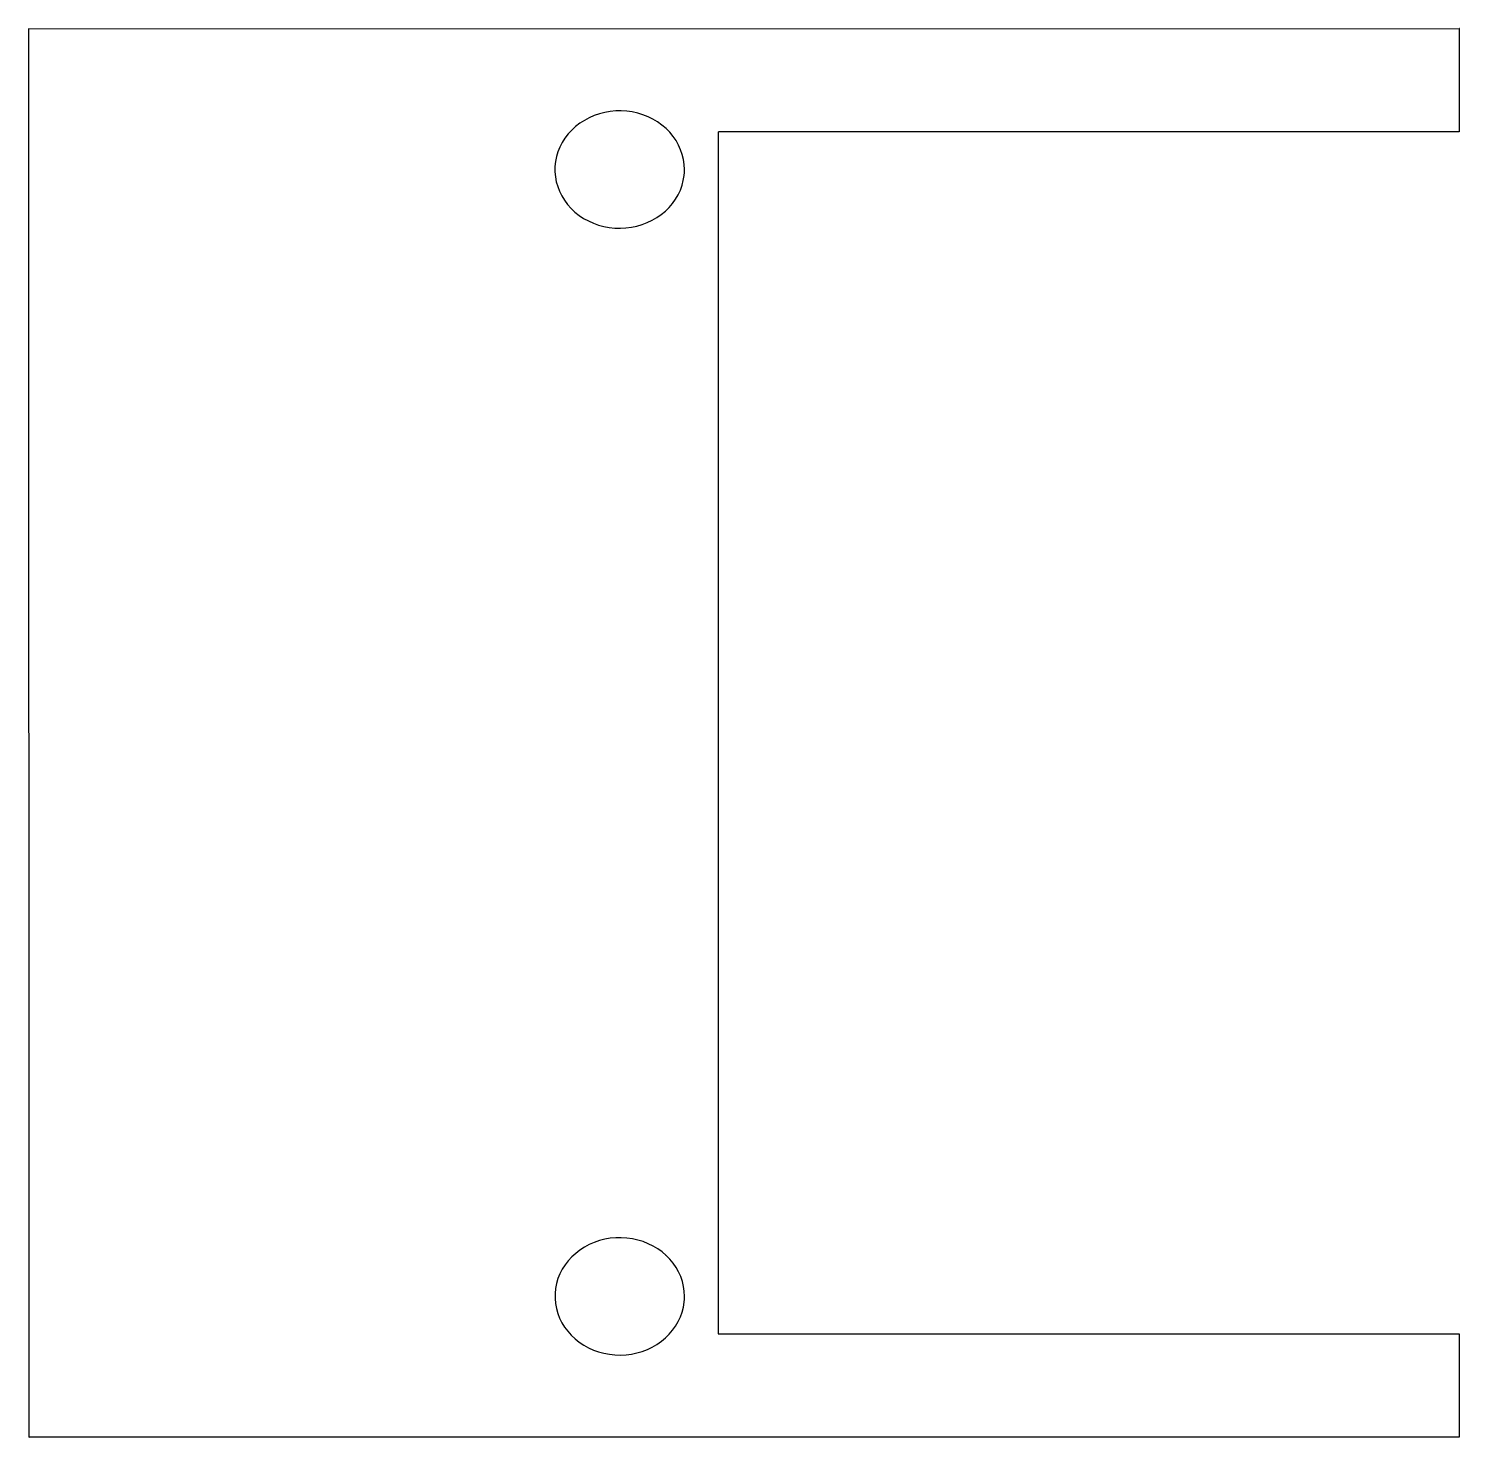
# Model space of a CAD drawing. Header units: millimetres. Extents: x 0 to 305, y 0 to 300.
import ezdxf

# ---------------------------------------------------------------- set-up
doc = ezdxf.new("R2010")
doc.units = ezdxf.units.MM

msp = doc.modelspace()

# ---------------------------------------------------------------- linework, layer by layer
for points in [[(0.02, 0), (0.02, 0), (0.02, 0), (0.02, 0), (0.02, 0), (0.02, 0), (0.02, 0), (0.02, 0), (0.02, 0), (0.02, 0), (0.02, 0), (0.02, 0.01), (0.02, 0.01), (0.02, 0.01), (0.02, 0.01), (0.02, 0.01), (0.02, 0.01), (0.02, 0.01), (0.02, 0.01), (0.02, 0.01), (0.02, 0.01), (0.02, 0.01), (0.02, 0.01), (0.02, 0.01), (0.02, 0.01), (0.02, 0.01), (0.02, 0.01), (0.02, 0.01), (0.02, 0.01), (0.1, 0.03), (0.08, 300.03), (0, 300.04), (0, 300.04), (0, 300.04), (0, 300.04), (0, 300.04), (0, 300.04), (0, 300.04), (0, 300.04), (0, 300.04), (0, 300.04), (0, 300.04), (0, 300.04), (0, 300.04), (0, 300.04), (0, 300.04), (0, 300.04), (0, 300.04), (0, 300.04), (0, 300.04), (0, 300.05), (0, 300.05), (0, 300.05), (0, 300.05), (0, 300.05), (0, 300.05), (0, 300.05), (0, 300.05), (0, 300.05), (0, 300.05), (0, 300.05), (0.05, 300.03), (0.08, 300.03), (304.61, 300.04), (304.61, 300.04), (304.69, 300.05), (304.69, 300.05), (304.69, 300.05), (304.61, 300.04), (304.61, 278.04), (146.91, 278.03), (146.91, 278.02), (146.91, 278.02), (146.91, 278.02), (146.91, 278.02), (146.91, 278.02), (146.91, 278.02), (146.83, 278.03), (146.85, 22.03), (146.92, 22.05), (146.92, 22.05), (146.92, 22.05), (146.92, 22.04), (146.93, 22.04), (146.93, 22.03), (304.63, 22.04), (304.63, 0.04), (304.63, 0.04), (0.1, 0.03), (0.1, 0.03), (0.1, 0.03), (0.1, 0.03), (0.1, 0.03), (0.1, 0.03)], [(116.35, 260.99), (116.35, 260.99), (116.35, 260.99), (116.35, 260.99), (117.24, 260.28), (117.24, 260.28), (117.24, 260.28), (118.19, 259.64), (118.19, 259.64), (118.19, 259.64), (119.21, 259.09), (120.27, 258.61), (120.27, 258.61), (120.27, 258.61), (121.37, 258.22), (121.37, 258.22), (122.5, 257.91), (122.5, 257.91), (123.66, 257.69), (124.84, 257.57), (124.84, 257.57), (126.02, 257.53), (126.02, 257.53), (126.02, 257.53), (127.2, 257.59), (128.38, 257.74), (128.38, 257.74), (129.53, 257.98), (129.53, 257.98), (129.53, 257.98), (130.66, 258.31), (130.66, 258.31), (130.66, 258.31), (131.75, 258.73), (131.75, 258.73), (132.8, 259.23), (132.8, 259.23), (132.8, 259.23), (133.8, 259.8), (133.8, 259.8), (133.8, 259.8), (134.73, 260.46), (135.61, 261.18), (136.41, 261.97), (137.13, 262.82), (137.77, 263.72), (138.33, 264.67), (138.33, 264.67), (138.33, 264.67), (138.79, 265.66), (139.16, 266.68), (139.42, 267.73), (139.59, 268.79), (139.64, 269.41), (139.66, 270.03), (139.61, 271.11), (139.46, 272.17), (139.2, 273.22), (138.85, 274.24), (138.41, 275.24), (137.87, 276.19), (137.24, 277.1), (136.53, 277.96), (135.74, 278.76), (134.88, 279.5), (133.95, 280.16), (132.96, 280.75), (131.92, 281.26), (130.83, 281.69), (129.71, 282.04), (128.56, 282.29), (127.39, 282.46), (126.21, 282.53), (126.21, 282.53), (125.03, 282.51), (123.85, 282.4), (122.69, 282.2), (121.55, 281.9), (120.44, 281.52), (119.37, 281.06), (118.35, 280.51), (117.39, 279.89), (116.49, 279.19), (115.65, 278.43), (114.9, 277.61), (114.22, 276.73), (113.63, 275.8), (113.13, 274.82), (112.72, 273.81), (112.41, 272.78), (112.2, 271.72), (112.09, 270.65), (112.08, 269.58), (112.18, 268.51), (112.37, 267.45), (112.67, 266.41), (113.06, 265.4), (113.54, 264.42), (114.12, 263.48), (114.78, 262.59), (115.53, 261.76)], [(116.5, 39.19), (116.5, 39.19), (116.5, 39.19), (116.5, 39.19), (116.5, 39.19), (115.67, 38.43), (114.91, 37.61), (114.23, 36.73), (113.64, 35.8), (113.14, 34.82), (112.73, 33.81), (112.43, 32.78), (112.22, 31.72), (112.11, 30.65), (112.1, 29.58), (112.19, 28.51), (112.39, 27.45), (112.68, 26.41), (113.07, 25.4), (113.56, 24.42), (114.13, 23.48), (114.8, 22.59), (115.54, 21.76), (116.36, 20.99), (117.25, 20.28), (118.21, 19.64), (119.22, 19.09), (120.28, 18.61), (121.38, 18.22), (122.52, 17.91), (123.68, 17.69), (124.85, 17.57), (126.04, 17.53), (126.04, 17.53), (126.04, 17.53), (127.22, 17.59), (128.39, 17.74), (129.54, 17.98), (130.67, 18.31), (131.76, 18.73), (132.81, 19.23), (133.81, 19.8), (134.75, 20.46), (135.62, 21.18), (136.42, 21.97), (137.15, 22.82), (137.79, 23.72), (138.34, 24.67), (138.8, 25.66), (139.17, 26.68), (139.44, 27.73), (139.6, 28.79), (139.66, 29.41), (139.67, 30.03), (139.62, 31.11), (139.47, 32.17), (139.22, 33.22), (138.87, 34.24), (138.42, 35.24), (138.42, 35.24), (137.88, 36.19), (137.25, 37.1), (136.54, 37.96), (135.75, 38.76), (135.75, 38.68), (135.75, 38.68), (135.75, 38.68), (135.75, 38.68), (135.75, 38.76), (134.89, 39.5), (134.89, 39.5), (133.96, 40.16), (132.97, 40.75), (132.97, 40.75), (132.97, 40.75), (131.93, 41.26), (131.93, 41.26), (130.85, 41.69), (130.85, 41.69), (130.85, 41.69), (129.73, 42.04), (128.57, 42.29), (128.57, 42.29), (128.57, 42.29), (127.4, 42.46), (126.22, 42.53), (126.22, 42.53), (125.04, 42.51), (125.04, 42.51), (125.04, 42.51), (123.86, 42.4), (122.7, 42.2), (122.7, 42.2), (122.7, 42.2), (121.56, 41.9), (120.45, 41.52), (120.45, 41.52), (120.45, 41.52), (119.38, 41.06), (119.38, 41.06), (118.36, 40.51), (118.36, 40.51), (117.4, 39.89), (117.4, 39.89)]]:
    msp.add_lwpolyline(points, close=True)

doc.saveas('drawing.dxf')
